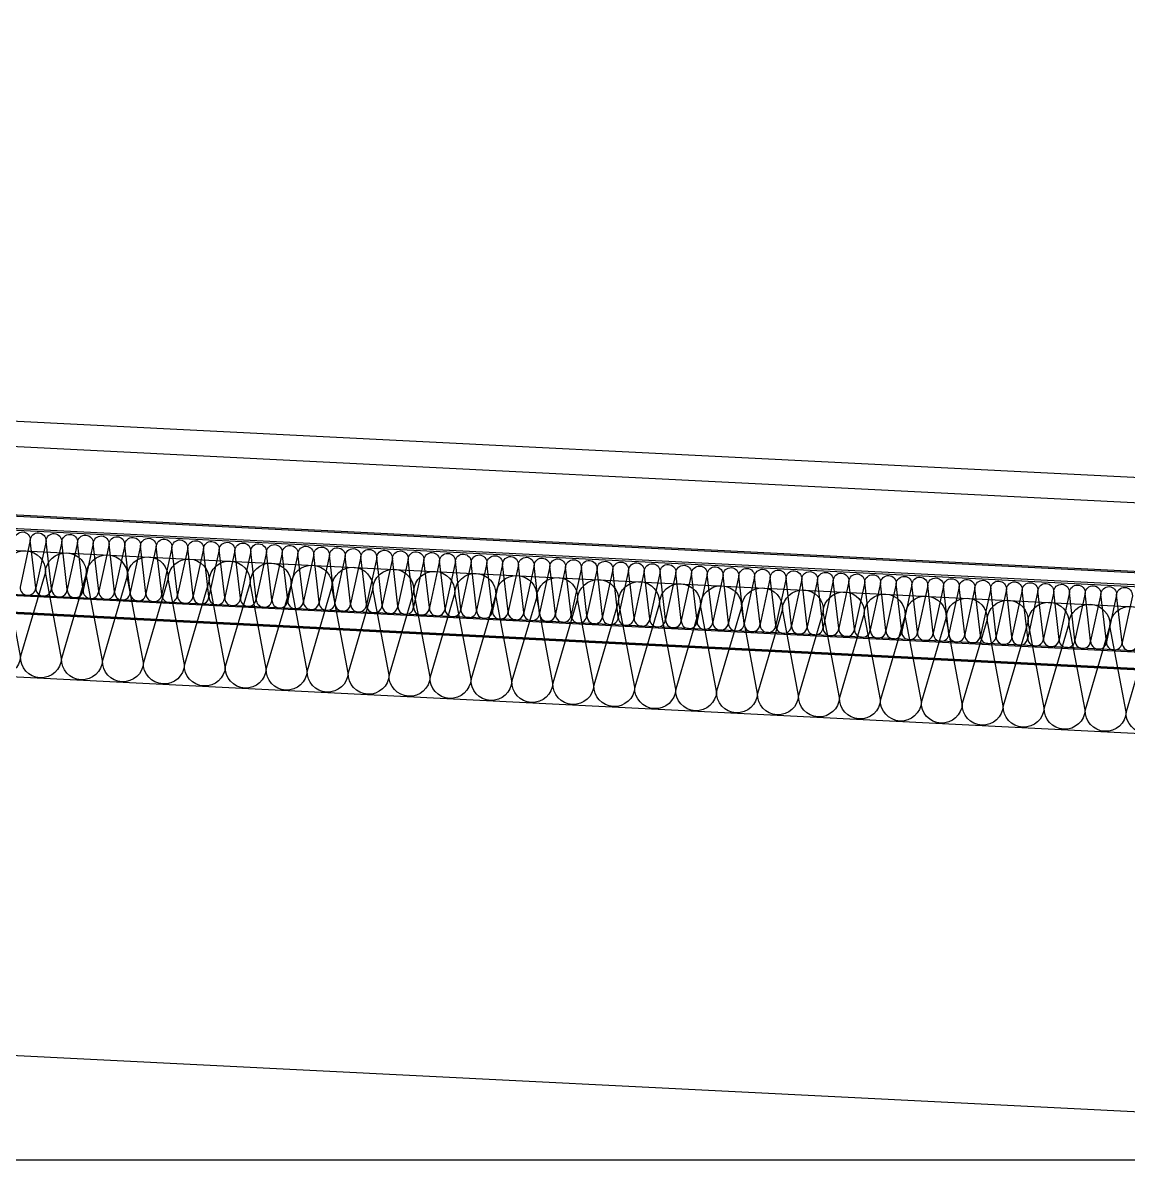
# Model space of a CAD drawing. Extents: x 220580 to 2027826, y -309201 to 71987.
# Drawn here: x 353505 to 354382, y -212329 to -211427 of the extents above; entities that cross this region are included whole.
import ezdxf

# ---------------------------------------------------------------- set-up
doc = ezdxf.new("R2010")
doc.units = 0
doc.linetypes.add('__DASH', pattern=[0.35, 0.25, -0.1])
doc.linetypes.add('DOTE', pattern=[2.42, 2, -0.2, 0.02, -0.2])
for name, color, linetype in [('A-AXIS-DOTE', 14, 'DOTE'), ('A-AXIS-DP', 126, 'Continuous'), ('A-HATCH-2', 251, 'Continuous'), ('A-LIN-V', 9, 'Continuous'), ('AS-COLN', 6, 'Continuous'), ('BWM', 8, 'Continuous'), ('DIM', 173, 'Continuous'), ('SEAMLOK75 - SHEET', 6, 'Continuous')]:
    doc.layers.add(name, color=color, linetype=linetype)

# ---------------------------------------------------------------- blocks, each defined once
blk = doc.blocks.new('CURVEPATTERNLIB$SYSLIB$岩棉板')
at = {"color": 0}
for p, q in [((0, -17), (12, -67)), ((12, -67), (24, -17))]:
    blk.add_line(p, q, dxfattribs=at)
for centre, start, end in [((12, -17), 0, 180), ((0, -67), 270, 0), ((24, -67), 180, 270)]:
    blk.add_arc(centre, 12, start, end, dxfattribs=at)
blk = doc.blocks.new('G$C845E5159')
at = {"layer": 'A-LIN-V', "color": 2}
blk.add_line((16200, 700), (8250, 1100), dxfattribs=at)
at = {"layer": 'AS-COLN'}
for p, q in [((8250, 1500.51), (16098.91, 1105.59)), ((8250, 1400.38), (16099.88, 1005.42))]:
    blk.add_line(p, q, dxfattribs=at)
at = {"layer": 'A-HATCH-2', "xscale": -1.354458951392196, "yscale": 1.351351351351351, "zscale": 1.351351351351351, "rotation": 357.1196224471509}
for p in [(14575.94, 1189.23), (14608.41, 1187.59), (14640.87, 1185.96), (14673.34, 1184.33), (14705.81, 1182.69), (14738.27, 1181.06), (14770.74, 1179.43), (14803.2, 1177.79), (14835.67, 1176.16), (14868.14, 1174.53), (14900.6, 1172.89), (14933.07, 1171.26), (14965.53, 1169.63), (14998, 1167.99), (15030.47, 1166.36), (15062.93, 1164.73), (15095.4, 1163.09), (15127.86, 1161.46), (15160.33, 1159.83), (15192.8, 1158.19), (15225.26, 1156.56), (15257.73, 1154.92), (15290.19, 1153.29), (15322.66, 1151.66), (15355.12, 1150.02), (15387.59, 1148.39), (15420.06, 1146.76), (15452.52, 1145.12)]:
    blk.add_blockref('CURVEPATTERNLIB$SYSLIB$岩棉板', p, dxfattribs=at)
blk = doc.blocks.new('20250821141233')
at = {"layer": 'A-AXIS-DOTE', "linetype": '__DASH', "ltscale": 2}
blk.add_line((110280.4, 11700), (-5335.32, 11700), dxfattribs=at)
blk = doc.blocks.new('wm')
at = {"color": 1, "ltscale": 50}
for p, q in [((1253656.34, 252531.4), (1245914.8, 252141.89)), ((1253656.34, 252529.9), (1245914.8, 252140.39))]:
    blk.add_line(p, q, dxfattribs=at)
at = {"color": 4, "ltscale": 50}
for p, q in [((1245914.8, 252089.22), (1253656.34, 252478.73, 0)), ((1245914.8, 252088.42), (1253656.34, 252477.93, 0)), ((1245914.8, 252075.01), (1253656.34, 252464.52, 0)), ((1245914.8, 252074.2), (1253656.34, 252463.72, 0))]:
    blk.add_line(p, q, dxfattribs=at)
at = {"color": 2, "ltscale": 50}
blk.add_line((1245914.8, 252075.31), (1253656.34, 252464.82, 0), dxfattribs=at)
at = {"layer": 'BWM', "elevation": 0}
blk.add_lwpolyline([(1247355.99, 252205.52, 1), (1247343.51, 252204.9), (1247351.64, 252167.78, -1), (1247339.15, 252167.15), (1247343.51, 252204.9, 1), (1247331.02, 252204.27), (1247339.15, 252167.15, -1), (1247326.67, 252166.52), (1247331.02, 252204.27, 1), (1247318.54, 252203.64), (1247326.67, 252166.52, -1), (1247314.18, 252165.89), (1247318.54, 252203.64, 1), (1247306.05, 252203.01), (1247314.18, 252165.89, -1), (1247301.7, 252165.26), (1247306.05, 252203.01, 1), (1247293.57, 252202.38), (1247301.7, 252165.26, -1), (1247289.21, 252164.63), (1247293.57, 252202.38, 1), (1247281.09, 252201.76), (1247289.21, 252164.63, -1), (1247276.73, 252164.01), (1247281.09, 252201.76, 1), (1247268.6, 252201.13), (1247276.73, 252164.01, -1), (1247264.25, 252163.38), (1247268.6, 252201.13, 1), (1247256.12, 252200.5), (1247264.25, 252163.38, -1), (1247251.76, 252162.75), (1247256.12, 252200.5, 1), (1247243.63, 252199.87), (1247251.76, 252162.75, -1), (1247239.28, 252162.12), (1247243.63, 252199.87, 1), (1247231.15, 252199.24), (1247239.28, 252162.12, -1), (1247226.79, 252161.49), (1247231.15, 252199.24, 1), (1247218.67, 252198.62), (1247226.79, 252161.49, -1), (1247214.31, 252160.87), (1247218.67, 252198.62, 1), (1247206.18, 252197.99), (1247214.31, 252160.87, -1), (1247201.83, 252160.24), (1247206.18, 252197.99, 1), (1247193.7, 252197.36), (1247201.83, 252160.24, -1), (1247189.34, 252159.61), (1247193.7, 252197.36, 1), (1247181.21, 252196.73), (1247189.34, 252159.61, -1), (1247176.86, 252158.98), (1247181.21, 252196.73, 1), (1247168.73, 252196.1), (1247176.86, 252158.98, -1), (1247164.37, 252158.35), (1247168.73, 252196.1, 1), (1247156.24, 252195.47), (1247164.37, 252158.35, -1), (1247151.89, 252157.73), (1247156.24, 252195.47, 1), (1247143.76, 252194.85), (1247151.89, 252157.73, -1), (1247139.4, 252157.1), (1247143.76, 252194.85, 1), (1247131.28, 252194.22), (1247139.4, 252157.1, -1), (1247126.92, 252156.47), (1247131.28, 252194.22, 1), (1247118.79, 252193.59), (1247126.92, 252156.47, -1), (1247114.44, 252155.84), (1247118.79, 252193.59, 1), (1247106.31, 252192.96), (1247114.44, 252155.84, -1), (1247101.95, 252155.21), (1247106.31, 252192.96, 1), (1247093.82, 252192.33), (1247101.95, 252155.21, -1), (1247089.47, 252154.58), (1247093.82, 252192.33, 1), (1247081.34, 252191.71), (1247089.47, 252154.58, -1), (1247076.98, 252153.96), (1247081.34, 252191.71, 1), (1247068.85, 252191.08), (1247076.98, 252153.96, -1), (1247064.5, 252153.33), (1247068.85, 252191.08, 1), (1247056.37, 252190.45), (1247064.5, 252153.33, -1), (1247052.01, 252152.7), (1247056.37, 252190.45, 1), (1247043.89, 252189.82), (1247052.01, 252152.7, -1), (1247039.53, 252152.07), (1247043.89, 252189.82, 1), (1247031.4, 252189.19), (1247039.53, 252152.07, -1), (1247027.05, 252151.44), (1247031.4, 252189.19, 1), (1247018.92, 252188.57), (1247027.05, 252151.44, -1), (1247014.56, 252150.82), (1247018.92, 252188.57, 1), (1247006.43, 252187.94), (1247014.56, 252150.82, -1), (1247002.08, 252150.19), (1247006.43, 252187.94, 1), (1246993.95, 252187.31), (1247002.08, 252150.19, -1), (1246989.59, 252149.56), (1246993.95, 252187.31, 1), (1246981.47, 252186.68), (1246989.59, 252149.56, -1), (1246977.11, 252148.93), (1246981.47, 252186.68, 1), (1246968.98, 252186.05), (1246977.11, 252148.93, -1), (1246964.63, 252148.3), (1246968.98, 252186.05, 1), (1246956.5, 252185.42), (1246964.63, 252148.3, -1), (1246952.14, 252147.67), (1246956.5, 252185.42, 1), (1246944.01, 252184.8), (1246952.14, 252147.67, -1), (1246939.66, 252147.05), (1246944.01, 252184.8, 1), (1246931.53, 252184.17), (1246939.66, 252147.05, -1), (1246927.17, 252146.42), (1246931.53, 252184.17, 1), (1246919.04, 252183.54), (1246927.17, 252146.42, -1), (1246914.69, 252145.79), (1246919.04, 252183.54, 1), (1246906.56, 252182.91), (1246914.69, 252145.79, -1), (1246902.2, 252145.16), (1246906.56, 252182.91, 1), (1246894.08, 252182.28), (1246902.2, 252145.16, -1), (1246889.72, 252144.53), (1246894.08, 252182.28, 1), (1246881.59, 252181.66), (1246889.72, 252144.53, -1), (1246877.24, 252143.91), (1246881.59, 252181.66, 1), (1246869.11, 252181.03), (1246877.24, 252143.91, -1), (1246864.75, 252143.28), (1246869.11, 252181.03, 1), (1246856.62, 252180.4), (1246864.75, 252143.28, -1), (1246852.27, 252142.65), (1246856.62, 252180.4, 1), (1246844.14, 252179.77), (1246852.27, 252142.65, -1), (1246839.78, 252142.02), (1246844.14, 252179.77, 1), (1246831.65, 252179.14), (1246839.78, 252142.02, -1), (1246827.3, 252141.39), (1246831.65, 252179.14, 1), (1246819.17, 252178.51), (1246827.3, 252141.39, -1), (1246814.81, 252140.77), (1246819.17, 252178.51, 1), (1246806.69, 252177.89), (1246814.81, 252140.77, -1), (1246802.33, 252140.14), (1246806.69, 252177.89, 1), (1246794.2, 252177.26), (1246802.33, 252140.14, -1), (1246789.85, 252139.51), (1246794.2, 252177.26, 1), (1246781.72, 252176.63), (1246789.85, 252139.51, -1), (1246777.36, 252138.88), (1246781.72, 252176.63, 1), (1246769.23, 252176), (1246777.36, 252138.88, -1), (1246764.88, 252138.25), (1246769.23, 252176, 1), (1246756.75, 252175.37), (1246764.88, 252138.25, -1), (1246752.39, 252137.62), (1246756.75, 252175.37, 1), (1246744.27, 252174.75), (1246752.39, 252137.62, -1), (1246739.91, 252137), (1246744.27, 252174.75, 1), (1246731.78, 252174.12), (1246739.91, 252137, -1), (1246727.43, 252136.37), (1246731.78, 252174.12, 1), (1246719.3, 252173.49), (1246727.43, 252136.37, -1), (1246714.94, 252135.74), (1246719.3, 252173.49, 1), (1246706.81, 252172.86), (1246714.94, 252135.74, -1), (1246702.46, 252135.11), (1246706.81, 252172.86, 1), (1246694.33, 252172.23), (1246702.46, 252135.11, -1), (1246689.97, 252134.48), (1246694.33, 252172.23, 1), (1246681.84, 252171.61), (1246689.97, 252134.48, -1), (1246677.49, 252133.86), (1246681.84, 252171.61, 1), (1246669.36, 252170.98), (1246677.49, 252133.86, -1), (1246665, 252133.23), (1246669.36, 252170.98, 1), (1246656.88, 252170.35), (1246665, 252133.23, -1), (1246652.52, 252132.6), (1246656.88, 252170.35, 1), (1246644.39, 252169.72), (1246652.52, 252132.6, -1), (1246640.04, 252131.97), (1246644.39, 252169.72, 1), (1246631.91, 252169.09), (1246640.04, 252131.97, -1), (1246627.55, 252131.34), (1246631.91, 252169.09, 1), (1246619.42, 252168.46), (1246627.55, 252131.34, -1), (1246615.07, 252130.72), (1246619.42, 252168.46, 1), (1246606.94, 252167.84), (1246615.07, 252130.72, -1), (1246602.58, 252130.09), (1246606.94, 252167.84, 1), (1246594.45, 252167.21), (1246602.58, 252130.09, -1), (1246590.1, 252129.46), (1246594.45, 252167.21, 1), (1246581.97, 252166.58), (1246590.1, 252129.46, -1), (1246577.61, 252128.83), (1246581.97, 252166.58, 1), (1246569.49, 252165.95), (1246577.61, 252128.83, -1), (1246565.13, 252128.2), (1246569.49, 252165.95, 1), (1246557, 252165.32), (1246565.13, 252128.2, -1), (1246552.65, 252127.57), (1246557, 252165.32, 1), (1246544.52, 252164.7), (1246552.65, 252127.57, -1), (1246540.16, 252126.95), (1246544.52, 252164.7, 1), (1246532.03, 252164.07), (1246540.16, 252126.95, -1), (1246527.68, 252126.32), (1246532.03, 252164.07, 1), (1246519.55, 252163.44), (1246527.68, 252126.32, -1), (1246515.19, 252125.69), (1246519.55, 252163.44, 1), (1246507.07, 252162.81), (1246515.19, 252125.69, -1), (1246502.71, 252125.06), (1246507.07, 252162.81, 1), (1246494.58, 252162.18), (1246502.71, 252125.06, -1), (1246490.23, 252124.43), (1246494.58, 252162.18, 1), (1246482.1, 252161.56), (1246490.23, 252124.43, -1), (1246477.74, 252123.81), (1246482.1, 252161.56, 1), (1246469.61, 252160.93), (1246477.74, 252123.81, -1), (1246465.26, 252123.18)], format="xyb", dxfattribs=at)
at = {"layer": 'SEAMLOK75 - SHEET'}
for p, q in [((1245714.8, 252216.61, 0), (1253637.83, 252615.25, 0)), ((1245715.81, 252196.63, 0), (1253632.18, 252594.94, 0)), ((1253638.92, 252541.21, 0), (1245718.52, 252142.7, 0)), ((1253641.59, 252540.34, 0), (1245718.57, 252141.7, 0))]:
    blk.add_line(p, q, dxfattribs=at)
blk = doc.blocks.new('A$Cc659754e')
at = {"layer": 'A-LIN-V', "color": 2}
blk.add_line((60500, 1650), (52550, 2050), dxfattribs=at)
at = {"layer": 'A-HATCH-2', "xscale": -1}
blk.add_blockref('wm', (1306206.34, -250063.27), dxfattribs=at)

msp = doc.modelspace()

# ---------------------------------------------------------------- block references
at = {"layer": 'A-AXIS-DP', "ltscale": 2800}
msp.add_blockref('20250821141233', (278948.19, -224028.97), dxfattribs=at)
at = {"layer": 'A-LIN-V'}
msp.add_blockref('G$C845E5159', (338948.19, -213028.97), dxfattribs=at)
at = {"layer": 'DIM', "ltscale": 2000}
msp.add_blockref('A$Cc659754e', (294648.19, -213978.97), dxfattribs=at)

doc.saveas('drawing.dxf')
